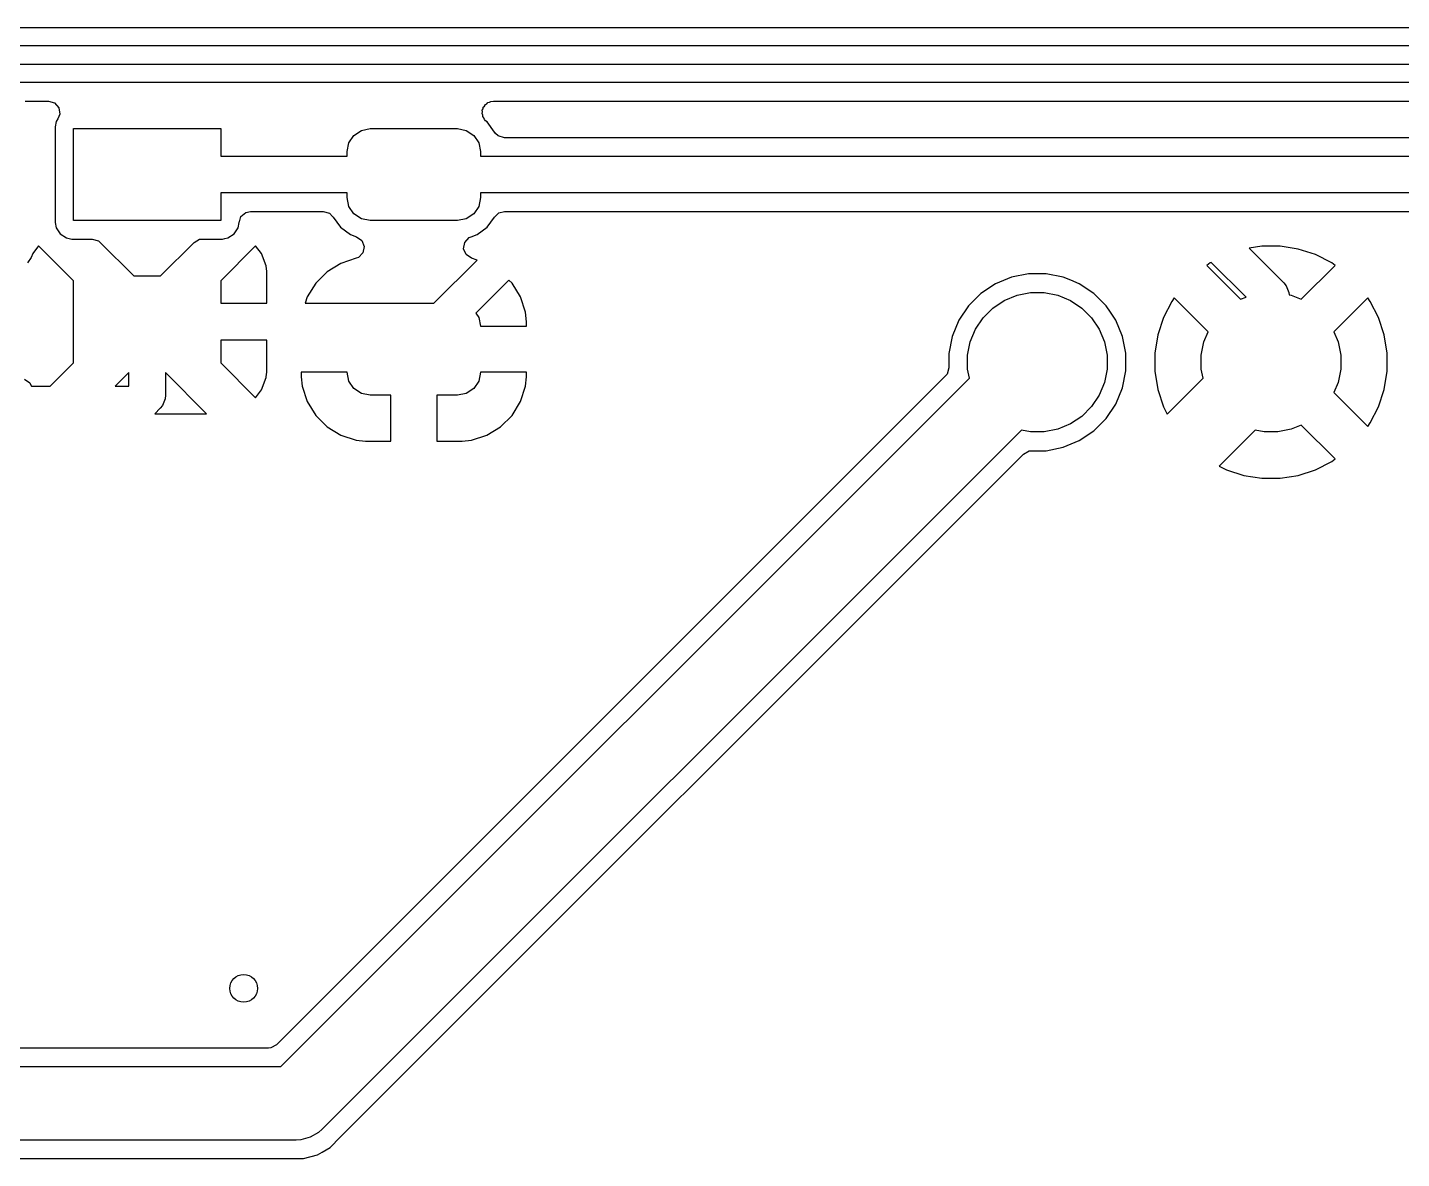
# Model space of a CAD drawing. Header units: inches. Extents: x 2.9 to 6.6, y -4.54 to -2.01.
# Drawn here: x 4.142 to 4.73, y -2.508 to -2.024 of the extents above; entities that cross this region are included whole.
import ezdxf

# ---------------------------------------------------------------- set-up
doc = ezdxf.new("R2010")
doc.units = ezdxf.units.IN
doc.header["$MEASUREMENT"] = 0
doc.layers.add('BLACK', color=7, linetype='CONTINUOUS')

msp = doc.modelspace()

# ---------------------------------------------------------------- linework, layer by layer
at = {"layer": 'BLACK', "linetype": 'CONTINUOUS'}
for p, q in [((3.4685, -2.02362), (6.33465, -2.02362)), ((6.33301, -2.0315), (3.47013, -2.0315)), ((3.69843, -2.03937), (6.25039, -2.03937)), ((6.24876, -2.04724), (3.70006, -2.04724)), ((4.14067, -2.05514), (4.15067, -2.05514)), ((4.15067, -2.05514), (4.15331, -2.05591)), ((4.15331, -2.05591), (4.15511, -2.05799)), ((4.15511, -2.05799), (4.1555, -2.06071)), ((4.3364, -2.05901), (4.33671, -2.05844)), ((4.33671, -2.05844), (4.33683, -2.0578)), ((4.33683, -2.0578), (4.33735, -2.05725)), ((4.33735, -2.05725), (4.3377, -2.05659)), ((4.3377, -2.05659), (4.33827, -2.05627)), ((4.33827, -2.05627), (4.33872, -2.0558)), ((4.33872, -2.0558), (4.33945, -2.05562)), ((4.33945, -2.05562), (4.34011, -2.05526)), ((4.34011, -2.05526), (4.34118, -2.05514)), ((4.34118, -2.05514), (6.24347, -2.05514)), ((4.15398, -2.06385), (4.15352, -2.06615)), ((4.15473, -2.06273), (4.15398, -2.06385)), ((4.15398, -2.06385), (4.15398, -2.06385)), ((4.1555, -2.06071), (4.15473, -2.06273)), ((4.33632, -2.0605), (4.33646, -2.05976)), ((4.33657, -2.06111), (4.33632, -2.0605)), ((4.33646, -2.05976), (4.3364, -2.05901)), ((4.33662, -2.06176), (4.33657, -2.06111)), ((4.33707, -2.06235), (4.33662, -2.06176)), ((4.33735, -2.06305), (4.33707, -2.06235)), ((4.33776, -2.06356), (4.33735, -2.06305)), ((4.33847, -2.06409), (4.33776, -2.06356)), ((4.34165, -2.06839), (4.33847, -2.06409)), ((4.15352, -2.06615), (4.15352, -2.10708)), ((4.16142, -2.1063), (4.16142, -2.06693)), ((4.16142, -2.06693), (4.22441, -2.06693)), ((4.22441, -2.06693), (4.22441, -2.07874)), ((4.27929, -2.07301), (4.28143, -2.06981)), ((4.28143, -2.06981), (4.28462, -2.06768)), ((4.28462, -2.06768), (4.28839, -2.06693)), ((4.28839, -2.06693), (4.32579, -2.06693)), ((4.32579, -2.06693), (4.32955, -2.06768)), ((4.32955, -2.06768), (4.33275, -2.06981)), ((4.33275, -2.06981), (4.33488, -2.07301)), ((4.3417, -2.06854), (4.34165, -2.06839)), ((4.34206, -2.06899), (4.3417, -2.06854)), ((4.34325, -2.07007), (4.34206, -2.06899)), ((4.34589, -2.07085), (4.34325, -2.07007)), ((4.27854, -2.07677), (4.27929, -2.07301)), ((4.33488, -2.07301), (4.33563, -2.07677)), ((4.86034, -2.07085), (4.34589, -2.07085)), ((4.22441, -2.07874), (4.27854, -2.07874)), ((4.27854, -2.07874), (4.27854, -2.07677)), ((4.33563, -2.07677), (4.33563, -2.07874)), ((4.33563, -2.07874), (4.85827, -2.07874)), ((4.27854, -2.09449), (4.22441, -2.09449)), ((4.22441, -2.09449), (4.22441, -2.1063)), ((4.27854, -2.09646), (4.27854, -2.09449)), ((4.27929, -2.10022), (4.27854, -2.09646)), ((4.33563, -2.09646), (4.33488, -2.10022)), ((4.85501, -2.09449), (4.33563, -2.09449)), ((4.33563, -2.09449), (4.33563, -2.09646)), ((4.23243, -2.10685), (4.23308, -2.10462)), ((4.23308, -2.10462), (4.23516, -2.10282)), ((4.23516, -2.10282), (4.23719, -2.10238)), ((4.23719, -2.10238), (4.26829, -2.10238)), ((4.26829, -2.10238), (4.27093, -2.10316)), ((4.27093, -2.10316), (4.27225, -2.10459)), ((4.27225, -2.10459), (4.27231, -2.10454)), ((4.27231, -2.10454), (4.27253, -2.10484)), ((4.27253, -2.10484), (4.27253, -2.10484)), ((4.27253, -2.10484), (4.2757, -2.10914)), ((4.28143, -2.10342), (4.27929, -2.10022)), ((4.28462, -2.10555), (4.28143, -2.10342)), ((4.28839, -2.1063), (4.28462, -2.10555)), ((4.32955, -2.10555), (4.32579, -2.1063)), ((4.33275, -2.10342), (4.32955, -2.10555)), ((4.33488, -2.10022), (4.33275, -2.10342)), ((4.33847, -2.10914), (4.34165, -2.10484)), ((4.34165, -2.10484), (4.34186, -2.10454)), ((4.34165, -2.10484), (4.34165, -2.10484)), ((4.34186, -2.10454), (4.34194, -2.1046)), ((4.34194, -2.1046), (4.34349, -2.10301)), ((4.34349, -2.10301), (4.34589, -2.10238)), ((4.34589, -2.10238), (4.84971, -2.10238)), ((4.15352, -2.10708), (4.15398, -2.10938)), ((4.15398, -2.10938), (4.15398, -2.10938)), ((4.15398, -2.10938), (4.15573, -2.11199)), ((4.22441, -2.1063), (4.16142, -2.1063)), ((4.2301, -2.11199), (4.23185, -2.10938)), ((4.23185, -2.10938), (4.2323, -2.10708)), ((4.23185, -2.10938), (4.23185, -2.10938)), ((4.23185, -2.10938), (4.23185, -2.10938)), ((4.2323, -2.10708), (4.23233, -2.10684)), ((4.2323, -2.10708), (4.2323, -2.10708)), ((4.2323, -2.10708), (4.2323, -2.10708)), ((4.23233, -2.10684), (4.23243, -2.10685)), ((4.2757, -2.10914), (4.28, -2.11231)), ((4.32579, -2.1063), (4.28839, -2.1063)), ((4.33417, -2.11231), (4.33847, -2.10914)), ((4.14645, -2.11706), (4.14396, -2.12039)), ((4.16142, -2.13203), (4.14645, -2.11706)), ((4.14645, -2.11706), (4.14645, -2.11706)), ((4.15573, -2.11199), (4.15834, -2.11373)), ((4.15834, -2.11373), (4.15834, -2.11373)), ((4.15834, -2.11373), (4.16064, -2.11419)), ((4.16064, -2.11419), (4.16064, -2.11419)), ((4.16064, -2.11419), (4.1694, -2.11419)), ((4.1694, -2.11419), (4.17204, -2.11497)), ((4.17204, -2.11497), (4.17285, -2.11562)), ((4.17285, -2.11562), (4.18715, -2.12992)), ((4.19868, -2.12992), (4.21298, -2.11562)), ((4.21298, -2.11562), (4.21539, -2.1143)), ((4.21539, -2.1143), (4.21643, -2.11419)), ((4.21643, -2.11419), (4.22519, -2.11419)), ((4.23937, -2.11706), (4.22441, -2.13203)), ((4.22519, -2.11419), (4.22615, -2.114)), ((4.22519, -2.11419), (4.22519, -2.11419)), ((4.22615, -2.114), (4.22749, -2.11373)), ((4.22749, -2.11373), (4.2301, -2.11199)), ((4.22749, -2.11373), (4.22749, -2.11373)), ((4.22749, -2.11373), (4.22749, -2.11373)), ((4.24186, -2.12039), (4.23937, -2.11706)), ((4.23937, -2.11706), (4.23937, -2.11706)), ((4.28, -2.11231), (4.28252, -2.1132)), ((4.28252, -2.1132), (4.28476, -2.1148)), ((4.28476, -2.1148), (4.28577, -2.11736)), ((4.28577, -2.11736), (4.28524, -2.12005)), ((4.32841, -2.11833), (4.3289, -2.11562)), ((4.3289, -2.11562), (4.33077, -2.11361)), ((4.33077, -2.11361), (4.33165, -2.1132)), ((4.33165, -2.1132), (4.33417, -2.11231)), ((4.33165, -2.1132), (4.33165, -2.1132)), ((4.67011, -2.11724), (4.66467, -2.1181)), ((4.67793, -2.11724), (4.67011, -2.11724)), ((4.68565, -2.11847), (4.67793, -2.11724)), ((4.14331, -2.12215), (4.14166, -2.12435)), ((4.14396, -2.12039), (4.14331, -2.12215)), ((4.14396, -2.12039), (4.14396, -2.12039)), ((4.24384, -2.12569), (4.24186, -2.12039)), ((4.24186, -2.12039), (4.24186, -2.12039)), ((4.28244, -2.12244), (4.27582, -2.12463)), ((4.28334, -2.12204), (4.28244, -2.12244)), ((4.28524, -2.12005), (4.28334, -2.12204)), ((4.31564, -2.14173), (4.33413, -2.12323)), ((4.32947, -2.12087), (4.32841, -2.11833)), ((4.33173, -2.12244), (4.32947, -2.12087)), ((4.33413, -2.12323), (4.33173, -2.12244)), ((4.66467, -2.1181), (4.67958, -2.13301)), ((4.69309, -2.12088), (4.68565, -2.11847)), ((4.70006, -2.12443), (4.69309, -2.12088)), ((4.24409, -2.12804), (4.24384, -2.12569)), ((4.24384, -2.12569), (4.24384, -2.12569)), ((4.24409, -2.14173), (4.24409, -2.12804)), ((4.24409, -2.12804), (4.24409, -2.12804)), ((4.26995, -2.12826), (4.26507, -2.13314)), ((4.27582, -2.12463), (4.26995, -2.12826)), ((4.27582, -2.12463), (4.27582, -2.12463)), ((4.57028, -2.12904), (4.56296, -2.13049)), ((4.57775, -2.12904), (4.57028, -2.12904)), ((4.57028, -2.12904), (4.57028, -2.12904)), ((4.58507, -2.13049), (4.57775, -2.12904)), ((4.57775, -2.12904), (4.57775, -2.12904)), ((4.64797, -2.12443), (4.64651, -2.1255)), ((4.64651, -2.1255), (4.64651, -2.1255)), ((4.64651, -2.1255), (4.66101, -2.14)), ((4.64848, -2.12418), (4.64797, -2.12443)), ((4.66334, -2.13904), (4.64848, -2.12418)), ((4.68702, -2.14), (4.70152, -2.1255)), ((4.70152, -2.1255), (4.70006, -2.12443)), ((4.70152, -2.1255), (4.70152, -2.1255)), ((4.16142, -2.16718), (4.16142, -2.13203)), ((4.18715, -2.12992), (4.19868, -2.12992)), ((4.22441, -2.13203), (4.22441, -2.14173)), ((4.26507, -2.13314), (4.26144, -2.13901)), ((4.34781, -2.13183), (4.33366, -2.14598)), ((4.34911, -2.13314), (4.34781, -2.13183)), ((4.35273, -2.13901), (4.34911, -2.13314)), ((4.55607, -2.13335), (4.54986, -2.1375)), ((4.56296, -2.13049), (4.55607, -2.13335)), ((4.56296, -2.13049), (4.56296, -2.13049)), ((4.5884, -2.13187), (4.58507, -2.13049)), ((4.58507, -2.13049), (4.58507, -2.13049)), ((4.59197, -2.13335), (4.5884, -2.13187)), ((4.59817, -2.1375), (4.59197, -2.13335)), ((4.67958, -2.13301), (4.68056, -2.13421)), ((4.68056, -2.13421), (4.68174, -2.13705)), ((4.26144, -2.13901), (4.26054, -2.14173)), ((4.26144, -2.13901), (4.26144, -2.13901)), ((4.3549, -2.14556), (4.35273, -2.13901)), ((4.35273, -2.13901), (4.35273, -2.13901)), ((4.54986, -2.1375), (4.54458, -2.14277)), ((4.55498, -2.14374), (4.55987, -2.14047)), ((4.55987, -2.14047), (4.56531, -2.13822)), ((4.56531, -2.13822), (4.57108, -2.13707)), ((4.57108, -2.13707), (4.57696, -2.13707)), ((4.57696, -2.13707), (4.58272, -2.13822)), ((4.58272, -2.13822), (4.58816, -2.14047)), ((4.58816, -2.14047), (4.59305, -2.14374)), ((4.60345, -2.14277), (4.59817, -2.1375)), ((4.63152, -2.14089), (4.62797, -2.14786)), ((4.63259, -2.13942), (4.63152, -2.14089)), ((4.64709, -2.15392), (4.63259, -2.13942)), ((4.63259, -2.13942), (4.63259, -2.13942)), ((4.66101, -2.14), (4.66334, -2.13904)), ((4.68174, -2.13705), (4.68184, -2.13804)), ((4.68184, -2.13804), (4.68272, -2.13822)), ((4.68272, -2.13822), (4.68702, -2.14)), ((4.71544, -2.13942), (4.70094, -2.15392)), ((4.71651, -2.14089), (4.71544, -2.13942)), ((4.72006, -2.14786), (4.71651, -2.14089)), ((4.22441, -2.14173), (4.24409, -2.14173)), ((4.26054, -2.14173), (4.29528, -2.14173)), ((4.29528, -2.14173), (4.31564, -2.14173)), ((4.33366, -2.14598), (4.33488, -2.14781)), ((4.35531, -2.14961), (4.3549, -2.14556)), ((4.54458, -2.14277), (4.54043, -2.14898)), ((4.55083, -2.1479), (4.55498, -2.14374)), ((4.59305, -2.14374), (4.59721, -2.1479)), ((4.60526, -2.14549), (4.60345, -2.14277)), ((4.6076, -2.14898), (4.60526, -2.14549)), ((4.33488, -2.14781), (4.33563, -2.15157)), ((4.33563, -2.15157), (4.35531, -2.15157)), ((4.35531, -2.15157), (4.35531, -2.14961)), ((4.35531, -2.14961), (4.35531, -2.14961)), ((4.54043, -2.14898), (4.53758, -2.15588)), ((4.54531, -2.15822), (4.54756, -2.15279)), ((4.54756, -2.15279), (4.55083, -2.1479)), ((4.59721, -2.1479), (4.60047, -2.15279)), ((4.60047, -2.15279), (4.60272, -2.15822)), ((4.61045, -2.15588), (4.6076, -2.14898)), ((4.62797, -2.14786), (4.62555, -2.15529)), ((4.72248, -2.15529), (4.72006, -2.14786)), ((4.22441, -2.15748), (4.22441, -2.16718)), ((4.24409, -2.15748), (4.22441, -2.15748)), ((4.24409, -2.17117), (4.24409, -2.15748)), ((4.53758, -2.15588), (4.53612, -2.1632)), ((4.53758, -2.15588), (4.53758, -2.15588)), ((4.54416, -2.16399), (4.54531, -2.15822)), ((4.60272, -2.15822), (4.60387, -2.16399)), ((4.61187, -2.16302), (4.61045, -2.15588)), ((4.61045, -2.15588), (4.61045, -2.15588)), ((4.62555, -2.15529), (4.62433, -2.16302)), ((4.62555, -2.15529), (4.62555, -2.15529)), ((4.64416, -2.16399), (4.64531, -2.15822)), ((4.64531, -2.15822), (4.64709, -2.15392)), ((4.70094, -2.15392), (4.70272, -2.15822)), ((4.70272, -2.15822), (4.70387, -2.16399)), ((4.7237, -2.16302), (4.72248, -2.15529)), ((4.72248, -2.15529), (4.72248, -2.15529)), ((4.53612, -2.1632), (4.53612, -2.16937)), ((4.54416, -2.16987), (4.54416, -2.16399)), ((4.60387, -2.16399), (4.60387, -2.16987)), ((4.61191, -2.1632), (4.61187, -2.16302)), ((4.61191, -2.17066), (4.61191, -2.1632)), ((4.61191, -2.1632), (4.61191, -2.1632)), ((4.61191, -2.1632), (4.61191, -2.1632)), ((4.62433, -2.16302), (4.62433, -2.17084)), ((4.64416, -2.16987), (4.64416, -2.16399)), ((4.70387, -2.16399), (4.70387, -2.16987)), ((4.7237, -2.1632), (4.7237, -2.16302)), ((4.7237, -2.17084), (4.7237, -2.1632)), ((4.15143, -2.17717), (4.16142, -2.16718)), ((4.22441, -2.16718), (4.23937, -2.18215)), ((4.53612, -2.16937), (4.53535, -2.17201)), ((4.54493, -2.17374), (4.54416, -2.16987)), ((4.60387, -2.16987), (4.60272, -2.17564)), ((4.64493, -2.17374), (4.64416, -2.16987)), ((4.70387, -2.16987), (4.70272, -2.17564)), ((4.14042, -2.17419), (4.14263, -2.17583)), ((4.14263, -2.17583), (4.14331, -2.17706)), ((4.18504, -2.1714), (4.17927, -2.17717)), ((4.18504, -2.17717), (4.18504, -2.1714)), ((4.21836, -2.18898), (4.20079, -2.1714)), ((4.20079, -2.1714), (4.20079, -2.1811)), ((4.24186, -2.17882), (4.24384, -2.17352)), ((4.24384, -2.17352), (4.24387, -2.17323)), ((4.24384, -2.17352), (4.24384, -2.17352)), ((4.24387, -2.17323), (4.24409, -2.17117)), ((4.24409, -2.17117), (4.24409, -2.17117)), ((4.53469, -2.17282), (4.24833, -2.45918)), ((4.25017, -2.4685), (4.54493, -2.17374)), ((4.27854, -2.17126), (4.25886, -2.17126)), ((4.25886, -2.17126), (4.25886, -2.17323)), ((4.25886, -2.17323), (4.25927, -2.17727)), ((4.27929, -2.17503), (4.27854, -2.17126)), ((4.28143, -2.17822), (4.27929, -2.17503)), ((4.33488, -2.17503), (4.33275, -2.17822)), ((4.33563, -2.17126), (4.33488, -2.17503)), ((4.35531, -2.17126), (4.33563, -2.17126)), ((4.3549, -2.17727), (4.35531, -2.17323)), ((4.35531, -2.17323), (4.35531, -2.17126)), ((4.35531, -2.17323), (4.35531, -2.17323)), ((4.53535, -2.17201), (4.53469, -2.17282)), ((4.60272, -2.17564), (4.60047, -2.18107)), ((4.61045, -2.17798), (4.61191, -2.17066)), ((4.62433, -2.17084), (4.62555, -2.17856)), ((4.62956, -2.18912), (4.64493, -2.17374)), ((4.70272, -2.17564), (4.70094, -2.17994)), ((4.72248, -2.17856), (4.7237, -2.17084)), ((4.14331, -2.17706), (4.14334, -2.17717)), ((4.14334, -2.17717), (4.15143, -2.17717)), ((4.17927, -2.17717), (4.18504, -2.17717)), ((4.20079, -2.1811), (4.20064, -2.18264)), ((4.23937, -2.18215), (4.24186, -2.17882)), ((4.25927, -2.17727), (4.26144, -2.18382)), ((4.28462, -2.18035), (4.28143, -2.17822)), ((4.28839, -2.1811), (4.28462, -2.18035)), ((4.29724, -2.1811), (4.28839, -2.1811)), ((4.29724, -2.20079), (4.29724, -2.1811)), ((4.32579, -2.1811), (4.31693, -2.1811)), ((4.31693, -2.1811), (4.31693, -2.20079)), ((4.32955, -2.18035), (4.32579, -2.1811)), ((4.33275, -2.17822), (4.32955, -2.18035)), ((4.35273, -2.18382), (4.3549, -2.17727)), ((4.3549, -2.17727), (4.3549, -2.17727)), ((4.60047, -2.18107), (4.59721, -2.18596)), ((4.6076, -2.18488), (4.61045, -2.17798)), ((4.62555, -2.17856), (4.62555, -2.17856)), ((4.62555, -2.17856), (4.62797, -2.186)), ((4.70094, -2.17994), (4.71544, -2.19444)), ((4.72006, -2.186), (4.72248, -2.17856)), ((4.72248, -2.17856), (4.72248, -2.17856)), ((4.19848, -2.18667), (4.19617, -2.18898)), ((4.19946, -2.18548), (4.19848, -2.18667)), ((4.20064, -2.18264), (4.19946, -2.18548)), ((4.26144, -2.18382), (4.26144, -2.18382)), ((4.26144, -2.18382), (4.26507, -2.1897)), ((4.34911, -2.1897), (4.35273, -2.18382)), ((4.35273, -2.18382), (4.35273, -2.18382)), ((4.59721, -2.18596), (4.59305, -2.19012)), ((4.60345, -2.19108), (4.6076, -2.18488)), ((4.62797, -2.186), (4.62956, -2.18912)), ((4.71651, -2.19297), (4.72006, -2.186)), ((4.19617, -2.18898), (4.21836, -2.18898)), ((4.21836, -2.18898), (4.21836, -2.18898)), ((4.26507, -2.1897), (4.26995, -2.19458)), ((4.34423, -2.19458), (4.34911, -2.1897)), ((4.58816, -2.19339), (4.58272, -2.19564)), ((4.59305, -2.19012), (4.58816, -2.19339)), ((4.59817, -2.19636), (4.60345, -2.19108)), ((4.68702, -2.19386), (4.68272, -2.19564)), ((4.70152, -2.20836), (4.68702, -2.19386)), ((4.71544, -2.19444), (4.71651, -2.19297)), ((4.5672, -2.19601), (4.26783, -2.49539)), ((4.26995, -2.19458), (4.27582, -2.1982)), ((4.27582, -2.1982), (4.27582, -2.1982)), ((4.27582, -2.1982), (4.28237, -2.20037)), ((4.3318, -2.20037), (4.33835, -2.1982)), ((4.33835, -2.1982), (4.34423, -2.19458)), ((4.33835, -2.1982), (4.33835, -2.1982)), ((4.57108, -2.19678), (4.5672, -2.19601)), ((4.57696, -2.19678), (4.57108, -2.19678)), ((4.58272, -2.19564), (4.57696, -2.19678)), ((4.59197, -2.20051), (4.59817, -2.19636)), ((4.6672, -2.19601), (4.65183, -2.21139)), ((4.67108, -2.19678), (4.6672, -2.19601)), ((4.67696, -2.19678), (4.67108, -2.19678)), ((4.68272, -2.19564), (4.67696, -2.19678)), ((4.28237, -2.20037), (4.28237, -2.20037)), ((4.28237, -2.20037), (4.28642, -2.20079)), ((4.28642, -2.20079), (4.29724, -2.20079)), ((4.29724, -2.20079), (4.29724, -2.20079)), ((4.31693, -2.20079), (4.32775, -2.20079)), ((4.32775, -2.20079), (4.32776, -2.20079)), ((4.32776, -2.20079), (4.3318, -2.20037)), ((4.56813, -2.20625), (4.57054, -2.20493)), ((4.57054, -2.20493), (4.57158, -2.20482)), ((4.57158, -2.20482), (4.57775, -2.20482)), ((4.57775, -2.20482), (4.58507, -2.20337)), ((4.57775, -2.20482), (4.57775, -2.20482)), ((4.58507, -2.20337), (4.59197, -2.20051)), ((4.27601, -2.49837), (4.56813, -2.20625)), ((4.65183, -2.21139), (4.65494, -2.21297)), ((4.69309, -2.21297), (4.70006, -2.20942)), ((4.70006, -2.20942), (4.70152, -2.20836)), ((4.65494, -2.21297), (4.66238, -2.21539)), ((4.66238, -2.21539), (4.67011, -2.21661)), ((4.67011, -2.21661), (4.67793, -2.21661)), ((4.67793, -2.21661), (4.68565, -2.21539)), ((4.68565, -2.21539), (4.69309, -2.21297)), ((4.68565, -2.21539), (4.68565, -2.21539)), ((4.24488, -2.46061), (3.88924, -2.46061)), ((4.24592, -2.4605), (4.24488, -2.46061)), ((4.24833, -2.45918), (4.24592, -2.4605)), ((3.88583, -2.4685), (4.25017, -2.4685)), ((4.25875, -2.49987), (4.25669, -2.5)), ((4.26272, -2.4988), (4.25875, -2.49987)), ((4.26628, -2.49675), (4.26272, -2.4988)), ((4.26783, -2.49539), (4.26628, -2.49675)), ((4.27121, -2.50317), (4.27561, -2.49877)), ((4.27561, -2.49877), (4.27601, -2.49837)), ((4.27561, -2.49877), (4.27561, -2.49877)), ((4.27601, -2.49837), (4.27601, -2.49837)), ((4.25669, -2.5), (3.89235, -2.5)), ((4.26582, -2.50628), (4.26779, -2.50514)), ((4.26779, -2.50514), (4.27121, -2.50317)), ((3.89764, -2.50789), (4.25328, -2.50789)), ((4.25328, -2.50789), (4.25328, -2.50789)), ((4.25328, -2.50789), (4.25358, -2.50789)), ((4.25358, -2.50789), (4.25981, -2.50789)), ((4.25981, -2.50789), (4.26582, -2.50628)), ((4.25981, -2.50789), (4.25981, -2.50789))]:
    msp.add_line(p, q, dxfattribs=at)
at = {"layer": 'BLACK'}
msp.add_circle((4.23425, -2.43504), 0.00591, dxfattribs=at)

doc.saveas('drawing.dxf')
